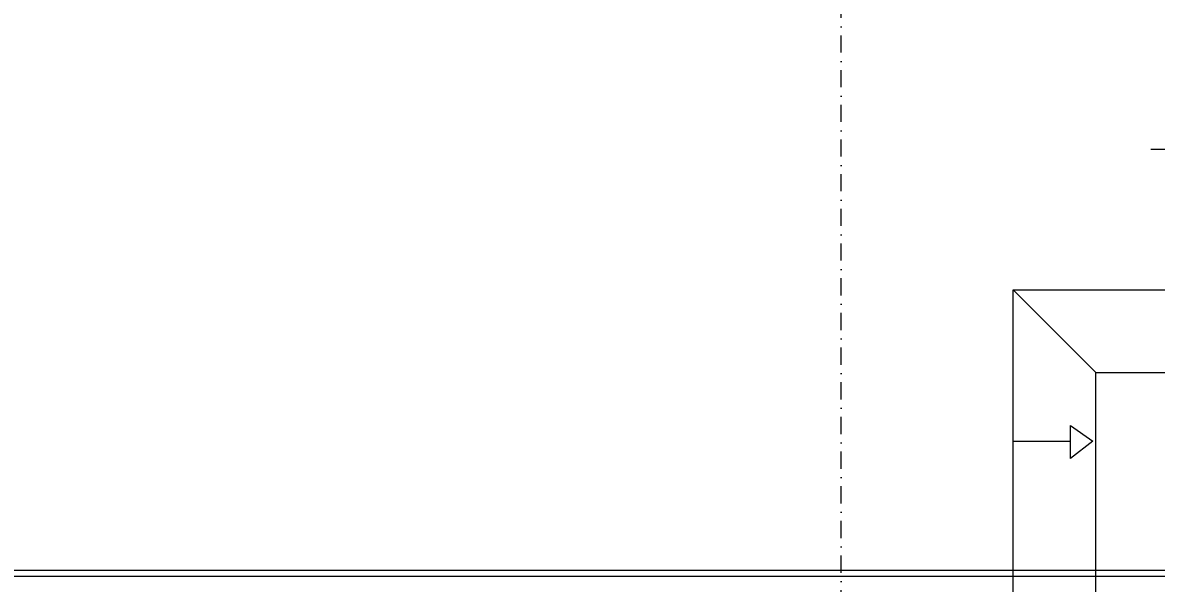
# Model space of a CAD drawing. Extents: x -1701 to 23780, y -363 to 7742.
# Drawn here: x 7570.3 to 7982, y 2862.4 to 3066.1 of the extents above; entities that cross this region are included whole.
import ezdxf
from ezdxf.enums import TextEntityAlignment as Align

# ---------------------------------------------------------------- set-up
doc = ezdxf.new("R2010")
doc.units = 0
doc.header["$LTSCALE"] = 25
doc.header["$MEASUREMENT"] = 0
doc.linetypes.add('Audi$0$DASHDOT2', pattern=[0.5, 0.25, -0.125, 0, -0.125])
doc.layers.get('0').update_dxf_attribs({"color": 9, "lineweight": 9})
for name, color, linetype, lineweight in [('Audi$0$06C', 8, 'Continuous', 9), ('Audi$0$21', 8, 'Continuous', 9), ('Audi$0$24', 8, 'Audi$0$DASHDOT2', 9), ('Audi$0$35', 8, 'Continuous', 9)]:
    doc.layers.add(name, color=color, linetype=linetype, lineweight=lineweight)
doc.styles.add('Audi$0$Arial', font='arial.ttf', dxfattribs={"height": 2.5})
doc.styles.add('Audi$0$MuuM_TEXT-STANDART', font='ARIALN.TTF')

# ---------------------------------------------------------------- blocks, each defined once
blk = doc.blocks.new('Audi$0$0_elevationtarget-p')
h = blk.add_hatch(color=256)
h.paths.add_polyline_path([(2.5, 0, 0.414214), (0, 2.5), (0, 0)])
h.paths.add_polyline_path([(0, 0), (-2.5, 0, 0.414214), (0, -2.5)])
blk.add_line((0, -3.5), (0, 3.5))
blk.add_lwpolyline([(16.605, 0), (-4, 0)])
blk.add_circle((0, 0), 2.5)
at = {"style": 'Audi$0$Arial'}
blk.add_attdef('BITMISKOT', text='', height=2, dxfattribs=at).set_placement((4.5, 0), align=Align.BOTTOM_LEFT)
blk.add_attdef('KABAKOT', text='', height=2, dxfattribs=at).set_placement((4.5, -0.592), align=Align.TOP_LEFT)
blk = doc.blocks.new('Audi')
for p, q in [((7930, 2859), (7930, 2969)), ((7930, 2969), (8140, 2969)), ((7960, 2939), (7930, 2969)), ((7960, 2859), (7960, 2939)), ((7960, 2939), (8140, 2939)), ((7950.84, 2907.76), (7950.84, 2919.76)), ((7950.84, 2919.76), (7959, 2914)), ((7930, 2914), (7950.84, 2914)), ((7959, 2914), (7950.84, 2907.76))]:
    blk.add_line(p, q)
at = {"layer": 'Audi$0$06C'}
blk.add_line((7067.5, 2865), (10767.5, 2865), dxfattribs=at)
at = {"layer": 'Audi$0$24'}
blk.add_lwpolyline([(7867.5, 195), (7867.5, 4035)], dxfattribs=at)
at = {"layer": 'Audi$0$35'}
blk.add_line((8142.5, 2867), (7132.5, 2867), dxfattribs=at)
at = {"layer": 'Audi$0$21'}
ref = blk.add_blockref('Audi$0$0_elevationtarget-p', (8000, 3020), dxfattribs=dict(at, xscale=5, yscale=5, zscale=0.5))
ref.add_attrib('BITMISKOT', '+6.00', dxfattribs={"layer": '0', "height": 10, "style": 'Audi$0$MuuM_TEXT-STANDART'}).set_placement((8022.5, 3019.73), align=Align.BOTTOM_LEFT)
ref.add_attrib('KABAKOT', '+5.80', dxfattribs={"layer": '0', "height": 10, "style": 'Audi$0$MuuM_TEXT-STANDART'}).set_placement((8022.5, 3004.9), align=Align.BOTTOM_LEFT)

msp = doc.modelspace()

# ---------------------------------------------------------------- block references
at = {"color": 6}
msp.add_blockref('Audi', (0, 0), dxfattribs=at)

doc.saveas('drawing.dxf')
